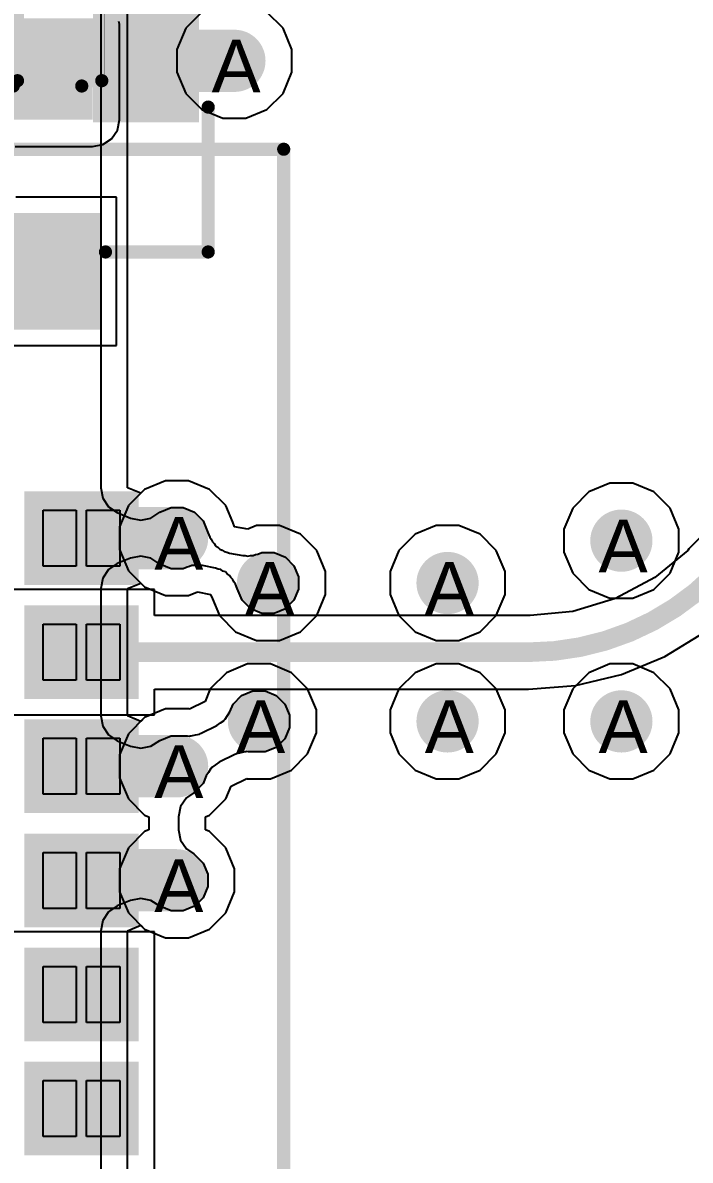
# Model space of a CAD drawing. Header units: inches. Extents: x 0 to 208, y 0 to 213.
# Drawn here: x 5.3042 to 5.5576, y 1.5548 to 1.9866 of the extents above; entities that cross this region are included whole.
import ezdxf

# ---------------------------------------------------------------- set-up
doc = ezdxf.new("R2010")
doc.units = ezdxf.units.IN
doc.header["$MEASUREMENT"] = 0
for name, color, linetype in [('Bottom Layer', 5, 'Continuous'), ('Bottom Overlay', 54, 'Continuous'), ('Bottom Paste', 16, 'Continuous'), ('Bottom Solder', 6, 'Continuous'), ('Drill Drawing', 1, 'Continuous'), ('L2_GND1', 16, 'Continuous'), ('L3_SIG1', 76, 'Continuous'), ('L4_PWR', 90, 'Continuous'), ('L5_GND2', 156, 'Continuous'), ('L6_SIG2', 130, 'Continuous'), ('L7_GND3', 216, 'Continuous'), ('Top Layer', 1, 'Continuous'), ('Top Overlay', 2, 'Continuous'), ('Top Paste', 8, 'Continuous'), ('Top Solder', 216, 'Continuous'), ('Via Holes', 16, 'Continuous')]:
    doc.layers.add(name, color=color, linetype=linetype)
doc.styles.add('Arial', font='', dxfattribs={"height": 0.2})
doc.styles.get('Arial').set_extended_font_data('Arial')

# ---------------------------------------------------------------- blocks, each defined once
blk = doc.blocks.new('A7682E_254')
at = {"layer": 'Top Layer'}
for points in [[(0.29134, 0.25197), (0.32677, 0.25197), (0.32677, 0.22441), (0.29134, 0.22441)], [(0.29134, 0.20866), (0.32677, 0.20866), (0.32677, 0.1811), (0.29134, 0.1811)], [(0.29134, 0.16535), (0.32677, 0.16535), (0.32677, 0.13779), (0.29134, 0.13779)], [(0.29134, 0.12205), (0.32677, 0.12205), (0.32677, 0.09449), (0.29134, 0.09449)], [(0.29134, 0.07874), (0.32677, 0.07874), (0.32677, 0.05118), (0.29134, 0.05118)], [(0.29134, 0.03543), (0.32677, 0.03543), (0.32677, 0.00787), (0.29134, 0.00787)]]:
    blk.add_hatch(color=1, dxfattribs=at).paths.add_polyline_path(points)
at = {"layer": 'Top Solder'}
for points in [[(0.28734, 0.25597), (0.33077, 0.25597), (0.33077, 0.22041), (0.28734, 0.22041)], [(0.28734, 0.21266), (0.33077, 0.21266), (0.33077, 0.1771), (0.28734, 0.1771)], [(0.28734, 0.16935), (0.33077, 0.16935), (0.33077, 0.13379), (0.28734, 0.13379)], [(0.28734, 0.12605), (0.33077, 0.12605), (0.33077, 0.09049), (0.28734, 0.09049)], [(0.28734, 0.08274), (0.33077, 0.08274), (0.33077, 0.04718), (0.28734, 0.04718)], [(0.28734, 0.03943), (0.33077, 0.03943), (0.33077, 0.00387), (0.28734, 0.00387)]]:
    blk.add_hatch(color=216, dxfattribs=at).paths.add_polyline_path(points)
at = {"layer": 'Top Overlay'}
for points in [[(-0.38583, 0.38582, 0.005, 0.005, 0), (0.38583, 0.38582, 0.005, 0.005, 0)], [(0.38583, -0.38583, 0.005, 0.005, 0), (0.38583, 0.38582, 0.005, 0.005, 0)]]:
    blk.add_lwpolyline(points, format="xyseb", dxfattribs=at)
blk.add_lwpolyline([(0.38458, 0.38582, 0.0025, 0.0025, 1), (0.38708, 0.38582, 0.0025, 0.0025, 1)], format="xyseb", close=True, dxfattribs=at)
blk.add_lwpolyline([(0.38458, 0.38582, 0.0025, 0.0025, 1), (0.38708, 0.38582, 0.0025, 0.0025, 1)], format="xyseb", close=True, dxfattribs=at)
at = {"layer": 'Top Paste'}
for p, q in [((0.29449, 0.22756), (0.29449, 0.24882)), ((0.29449, 0.24882), (0.30709, 0.24882)), ((0.30709, 0.24882), (0.30709, 0.22756)), ((0.31102, 0.22756), (0.31102, 0.24882)), ((0.31102, 0.24882), (0.32362, 0.24882)), ((0.32362, 0.24882), (0.32362, 0.22756)), ((0.30709, 0.22756), (0.29449, 0.22756)), ((0.32362, 0.22756), (0.31102, 0.22756)), ((0.29449, 0.18425), (0.29449, 0.20551)), ((0.29449, 0.20551), (0.30709, 0.20551)), ((0.30709, 0.20551), (0.30709, 0.18425)), ((0.31102, 0.18425), (0.31102, 0.20551)), ((0.31102, 0.20551), (0.32362, 0.20551)), ((0.32362, 0.20551), (0.32362, 0.18425)), ((0.30709, 0.18425), (0.29449, 0.18425)), ((0.32362, 0.18425), (0.31102, 0.18425)), ((0.29449, 0.14094), (0.29449, 0.1622)), ((0.29449, 0.1622), (0.30709, 0.1622)), ((0.30709, 0.1622), (0.30709, 0.14094)), ((0.31102, 0.14094), (0.31102, 0.1622)), ((0.31102, 0.1622), (0.32362, 0.1622)), ((0.32362, 0.1622), (0.32362, 0.14094)), ((0.30709, 0.14094), (0.29449, 0.14094)), ((0.32362, 0.14094), (0.31102, 0.14094)), ((0.29449, 0.09764), (0.29449, 0.1189)), ((0.29449, 0.1189), (0.30709, 0.1189)), ((0.30709, 0.1189), (0.30709, 0.09764)), ((0.31102, 0.09764), (0.31102, 0.1189)), ((0.31102, 0.1189), (0.32362, 0.1189)), ((0.32362, 0.1189), (0.32362, 0.09764)), ((0.30709, 0.09764), (0.29449, 0.09764)), ((0.32362, 0.09764), (0.31102, 0.09764)), ((0.29449, 0.05433), (0.29449, 0.07559)), ((0.29449, 0.07559), (0.30709, 0.07559)), ((0.30709, 0.07559), (0.30709, 0.05433)), ((0.31102, 0.05433), (0.31102, 0.07559)), ((0.31102, 0.07559), (0.32362, 0.07559)), ((0.32362, 0.07559), (0.32362, 0.05433)), ((0.30709, 0.05433), (0.29449, 0.05433)), ((0.32362, 0.05433), (0.31102, 0.05433)), ((0.29449, 0.01102), (0.29449, 0.03228)), ((0.29449, 0.03228), (0.30709, 0.03228)), ((0.30709, 0.03228), (0.30709, 0.01102)), ((0.31102, 0.01102), (0.31102, 0.03228)), ((0.31102, 0.03228), (0.32362, 0.03228)), ((0.32362, 0.03228), (0.32362, 0.01102)), ((0.30709, 0.01102), (0.29449, 0.01102)), ((0.32362, 0.01102), (0.31102, 0.01102))]:
    blk.add_line(p, q, dxfattribs=at)
blk = doc.blocks.new('RES_0402_475')
at = {"layer": 'Top Layer'}
for points in [[(-0.0275, -0.0125), (-0.0275, 0.0125), (-0.0095, 0.0125), (-0.0095, -0.0125)], [(0.0095, -0.0125), (0.0095, 0.0125), (0.0275, 0.0125), (0.0275, -0.0125)]]:
    blk.add_hatch(color=1, dxfattribs=at).paths.add_polyline_path(points)
at = {"layer": 'Top Paste'}
for points in [[(-0.0275, -0.0125), (-0.0275, 0.0125), (-0.0095, 0.0125), (-0.0095, -0.0125)], [(0.0095, -0.0125), (0.0095, 0.0125), (0.0275, 0.0125), (0.0275, -0.0125)]]:
    blk.add_hatch(color=8, dxfattribs=at).paths.add_polyline_path(points)
at = {"layer": 'Top Solder'}
for points in [[(-0.02967, -0.01466), (-0.02967, 0.01467), (-0.00734, 0.01467), (-0.00734, -0.01466)], [(0.00733, -0.01466), (0.00733, 0.01467), (0.02966, 0.01467), (0.02966, -0.01466)]]:
    blk.add_hatch(color=216, dxfattribs=at).paths.add_polyline_path(points)
at = {"layer": 'Top Overlay'}
for points in [[(-0.031, 0.016, 0.005, 0.005, 0), (0.031, 0.016, 0.005, 0.005, 0)], [(-0.031, 0.016, 0.005, 0.005, 0), (-0.031, -0.016, 0.005, 0.005, 0)], [(0.031, 0.016, 0.005, 0.005, 0), (0.031, -0.016, 0.005, 0.005, 0)], [(-0.031, -0.016, 0.005, 0.005, 0), (0.031, -0.016, 0.005, 0.005, 0)], [(-0.032, -0.017, 0.000127, 0.000127, 0), (0.032, -0.017, 0.000127, 0.000127, 0)]]:
    blk.add_lwpolyline(points, format="xyseb", dxfattribs=at)
for points in [[(-0.03225, 0.016, 0.0025, 0.0025, 1), (-0.02975, 0.016, 0.0025, 0.0025, 1)], [(-0.03225, 0.016, 0.0025, 0.0025, 1), (-0.02975, 0.016, 0.0025, 0.0025, 1)], [(0.02975, 0.016, 0.0025, 0.0025, 1), (0.03225, 0.016, 0.0025, 0.0025, 1)], [(0.02975, 0.016, 0.0025, 0.0025, 1), (0.03225, 0.016, 0.0025, 0.0025, 1)], [(-0.03225, -0.016, 0.0025, 0.0025, 1), (-0.02975, -0.016, 0.0025, 0.0025, 1)], [(-0.03225, -0.016, 0.0025, 0.0025, 1), (-0.02975, -0.016, 0.0025, 0.0025, 1)], [(-0.03203, -0.017, 0.0000635, 0.0000635, 1), (-0.03197, -0.017, 0.0000635, 0.0000635, 1)], [(0.02975, -0.016, 0.0025, 0.0025, 1), (0.03225, -0.016, 0.0025, 0.0025, 1)], [(0.02975, -0.016, 0.0025, 0.0025, 1), (0.03225, -0.016, 0.0025, 0.0025, 1)], [(0.03197, -0.017, 0.0000635, 0.0000635, 1), (0.03203, -0.017, 0.0000635, 0.0000635, 1)]]:
    blk.add_lwpolyline(points, format="xyseb", close=True, dxfattribs=at)
blk = doc.blocks.new('SOT_23_B_504')
at = {"layer": 'Bottom Layer'}
for points in [[(-0.05354, 0.05748), (-0.02126, 0.05748), (-0.02126, 0.02126), (-0.05354, 0.02126)], [(0.02126, 0.05748), (0.05354, 0.05748), (0.05354, 0.02126), (0.02126, 0.02126)], [(-0.01614, -0.02126), (0.01614, -0.02126), (0.01614, -0.05748), (-0.01614, -0.05748)]]:
    blk.add_hatch(color=5, dxfattribs=at).paths.add_polyline_path(points)
at = {"layer": 'Bottom Paste'}
for points in [[(-0.05354, 0.05748), (-0.02126, 0.05748), (-0.02126, 0.02126), (-0.05354, 0.02126)], [(0.02126, 0.05748), (0.05354, 0.05748), (0.05354, 0.02126), (0.02126, 0.02126)], [(-0.01614, -0.02126), (0.01614, -0.02126), (0.01614, -0.05748), (-0.01614, -0.05748)]]:
    blk.add_hatch(color=16, dxfattribs=at).paths.add_polyline_path(points)
at = {"layer": 'Bottom Solder'}
for points in [[(-0.05754, 0.06148), (-0.01726, 0.06148), (-0.01726, 0.01726), (-0.05754, 0.01726)], [(0.01726, 0.06148), (0.05754, 0.06148), (0.05754, 0.01726), (0.01726, 0.01726)], [(-0.02014, -0.01726), (0.02014, -0.01726), (0.02014, -0.06148), (-0.02014, -0.06148)]]:
    blk.add_hatch(color=6, dxfattribs=at).paths.add_polyline_path(points)
at = {"layer": 'Bottom Overlay'}
for points in [[(-0.066, 0.051, 0.005, 0.005, 0), (-0.061, 0.046, 0.005, 0.005, 0)], [(-0.066, 0.041, 0.005, 0.005, 0), (-0.066, 0.051, 0.005, 0.005, 0)], [(-0.066, 0.041, 0.005, 0.005, 0), (-0.061, 0.046, 0.005, 0.005, 0)], [(-0.013, 0.031, 0.005, 0.005, 0), (0.013, 0.031, 0.005, 0.005, 0)], [(-0.061, -0.032, 0.005, 0.005, 0), (-0.061, 0.023, 0.005, 0.005, 0)], [(0.061, -0.032, 0.005, 0.005, 0), (0.061, 0.023, 0.005, 0.005, 0)], [(-0.061, -0.032, 0.005, 0.005, 0), (-0.022, -0.032, 0.005, 0.005, 0)], [(0.022, -0.032, 0.005, 0.005, 0), (0.061, -0.032, 0.005, 0.005, 0)]]:
    blk.add_lwpolyline(points, format="xyseb", dxfattribs=at)
for points in [[(-0.06725, 0.051, 0.0025, 0.0025, 1), (-0.06475, 0.051, 0.0025, 0.0025, 1)], [(-0.06725, 0.051, 0.0025, 0.0025, 1), (-0.06475, 0.051, 0.0025, 0.0025, 1)], [(-0.06225, 0.046, 0.0025, 0.0025, 1), (-0.05975, 0.046, 0.0025, 0.0025, 1)], [(-0.06225, 0.046, 0.0025, 0.0025, 1), (-0.05975, 0.046, 0.0025, 0.0025, 1)], [(-0.06725, 0.041, 0.0025, 0.0025, 1), (-0.06475, 0.041, 0.0025, 0.0025, 1)], [(-0.06725, 0.041, 0.0025, 0.0025, 1), (-0.06475, 0.041, 0.0025, 0.0025, 1)], [(-0.01425, 0.031, 0.0025, 0.0025, 1), (-0.01175, 0.031, 0.0025, 0.0025, 1)], [(0.01175, 0.031, 0.0025, 0.0025, 1), (0.01425, 0.031, 0.0025, 0.0025, 1)], [(-0.06225, 0.023, 0.0025, 0.0025, 1), (-0.05975, 0.023, 0.0025, 0.0025, 1)], [(0.05975, 0.023, 0.0025, 0.0025, 1), (0.06225, 0.023, 0.0025, 0.0025, 1)], [(-0.06225, -0.032, 0.0025, 0.0025, 1), (-0.05975, -0.032, 0.0025, 0.0025, 1)], [(-0.06225, -0.032, 0.0025, 0.0025, 1), (-0.05975, -0.032, 0.0025, 0.0025, 1)], [(-0.02325, -0.032, 0.0025, 0.0025, 1), (-0.02075, -0.032, 0.0025, 0.0025, 1)], [(0.02075, -0.032, 0.0025, 0.0025, 1), (0.02325, -0.032, 0.0025, 0.0025, 1)], [(0.05975, -0.032, 0.0025, 0.0025, 1), (0.06225, -0.032, 0.0025, 0.0025, 1)], [(0.05975, -0.032, 0.0025, 0.0025, 1), (0.06225, -0.032, 0.0025, 0.0025, 1)]]:
    blk.add_lwpolyline(points, format="xyseb", close=True, dxfattribs=at)

msp = doc.modelspace()

# ---------------------------------------------------------------- hatches: boundary and pattern name
at = {"layer": 'Bottom Layer'}
msp.add_hatch(color=5, dxfattribs=at).paths.add_polyline_path([(5.38457, 1.96035), (5.38457, 1.98401), (5.34422, 1.98401), (5.34422, 1.96035)])
h = msp.add_hatch(color=5, dxfattribs=at)
edge = h.paths.add_edge_path()
edge.add_arc((5.38457, 1.97216), 0.01181, 0, 360)
h = msp.add_hatch(color=5, dxfattribs=at)
edge = h.paths.add_edge_path()
edge.add_arc((5.36281, 1.79096), 0.01181, 0, 360)
h = msp.add_hatch(color=5, dxfattribs=at)
edge = h.paths.add_edge_path()
edge.add_arc((5.53148, 1.79), 0.01181, 0, 360)
h = msp.add_hatch(color=5, dxfattribs=at)
edge = h.paths.add_edge_path()
edge.add_arc((5.39734, 1.77392), 0.01181, 0, 360)
h = msp.add_hatch(color=5, dxfattribs=at)
edge = h.paths.add_edge_path()
edge.add_arc((5.46548, 1.77392), 0.01181, 0, 360)
h = msp.add_hatch(color=5, dxfattribs=at)
edge = h.paths.add_edge_path()
edge.add_arc((5.39389, 1.72138), 0.01181, 0, 360)
h = msp.add_hatch(color=5, dxfattribs=at)
edge = h.paths.add_edge_path()
edge.add_arc((5.46548, 1.72138), 0.01181, 0, 360)
h = msp.add_hatch(color=5, dxfattribs=at)
edge = h.paths.add_edge_path()
edge.add_arc((5.53148, 1.72138), 0.01181, 0, 360)
h = msp.add_hatch(color=5, dxfattribs=at)
edge = h.paths.add_edge_path()
edge.add_arc((5.36281, 1.70434), 0.01181, 0, 360)
h = msp.add_hatch(color=5, dxfattribs=at)
edge = h.paths.add_edge_path()
edge.add_arc((5.36281, 1.66104), 0.01181, 0, 360)
at = {"layer": 'L2_GND1'}
h = msp.add_hatch(color=16, dxfattribs=at)
edge = h.paths.add_edge_path()
edge.add_arc((5.38457, 1.97216), 0.01181, 0, 360)
h = msp.add_hatch(color=16, dxfattribs=at)
edge = h.paths.add_edge_path()
edge.add_arc((5.36281, 1.79096), 0.01181, 0, 360)
h = msp.add_hatch(color=16, dxfattribs=at)
edge = h.paths.add_edge_path()
edge.add_arc((5.53148, 1.79), 0.01181, 0, 360)
h = msp.add_hatch(color=16, dxfattribs=at)
edge = h.paths.add_edge_path()
edge.add_arc((5.39734, 1.77392), 0.01181, 0, 360)
h = msp.add_hatch(color=16, dxfattribs=at)
edge = h.paths.add_edge_path()
edge.add_arc((5.46548, 1.77392), 0.01181, 0, 360)
h = msp.add_hatch(color=16, dxfattribs=at)
edge = h.paths.add_edge_path()
edge.add_arc((5.39389, 1.72138), 0.01181, 0, 360)
h = msp.add_hatch(color=16, dxfattribs=at)
edge = h.paths.add_edge_path()
edge.add_arc((5.46548, 1.72138), 0.01181, 0, 360)
h = msp.add_hatch(color=16, dxfattribs=at)
edge = h.paths.add_edge_path()
edge.add_arc((5.53148, 1.72138), 0.01181, 0, 360)
h = msp.add_hatch(color=16, dxfattribs=at)
edge = h.paths.add_edge_path()
edge.add_arc((5.36281, 1.70434), 0.01181, 0, 360)
h = msp.add_hatch(color=16, dxfattribs=at)
edge = h.paths.add_edge_path()
edge.add_arc((5.36281, 1.66104), 0.01181, 0, 360)
at = {"layer": 'L3_SIG1'}
h = msp.add_hatch(color=76, dxfattribs=at)
edge = h.paths.add_edge_path()
edge.add_arc((5.38457, 1.97216), 0.01181, 0, 360)
h = msp.add_hatch(color=76, dxfattribs=at)
edge = h.paths.add_edge_path()
edge.add_arc((5.36281, 1.79096), 0.01181, 0, 360)
h = msp.add_hatch(color=76, dxfattribs=at)
edge = h.paths.add_edge_path()
edge.add_arc((5.53148, 1.79), 0.01181, 0, 360)
h = msp.add_hatch(color=76, dxfattribs=at)
edge = h.paths.add_edge_path()
edge.add_arc((5.39734, 1.77392), 0.01181, 0, 360)
h = msp.add_hatch(color=76, dxfattribs=at)
edge = h.paths.add_edge_path()
edge.add_arc((5.46548, 1.77392), 0.01181, 0, 360)
h = msp.add_hatch(color=76, dxfattribs=at)
edge = h.paths.add_edge_path()
edge.add_arc((5.39389, 1.72138), 0.01181, 0, 360)
h = msp.add_hatch(color=76, dxfattribs=at)
edge = h.paths.add_edge_path()
edge.add_arc((5.46548, 1.72138), 0.01181, 0, 360)
h = msp.add_hatch(color=76, dxfattribs=at)
edge = h.paths.add_edge_path()
edge.add_arc((5.53148, 1.72138), 0.01181, 0, 360)
h = msp.add_hatch(color=76, dxfattribs=at)
edge = h.paths.add_edge_path()
edge.add_arc((5.36281, 1.70434), 0.01181, 0, 360)
h = msp.add_hatch(color=76, dxfattribs=at)
edge = h.paths.add_edge_path()
edge.add_arc((5.36281, 1.66104), 0.01181, 0, 360)
at = {"layer": 'L4_PWR'}
h = msp.add_hatch(color=90, dxfattribs=at)
edge = h.paths.add_edge_path()
edge.add_arc((5.38457, 1.97216), 0.01181, 0, 360)
h = msp.add_hatch(color=90, dxfattribs=at)
edge = h.paths.add_edge_path()
edge.add_arc((5.36281, 1.79096), 0.01181, 0, 360)
h = msp.add_hatch(color=90, dxfattribs=at)
edge = h.paths.add_edge_path()
edge.add_arc((5.53148, 1.79), 0.01181, 0, 360)
h = msp.add_hatch(color=90, dxfattribs=at)
edge = h.paths.add_edge_path()
edge.add_arc((5.39734, 1.77392), 0.01181, 0, 360)
h = msp.add_hatch(color=90, dxfattribs=at)
edge = h.paths.add_edge_path()
edge.add_arc((5.46548, 1.77392), 0.01181, 0, 360)
h = msp.add_hatch(color=90, dxfattribs=at)
edge = h.paths.add_edge_path()
edge.add_arc((5.39389, 1.72138), 0.01181, 0, 360)
h = msp.add_hatch(color=90, dxfattribs=at)
edge = h.paths.add_edge_path()
edge.add_arc((5.46548, 1.72138), 0.01181, 0, 360)
h = msp.add_hatch(color=90, dxfattribs=at)
edge = h.paths.add_edge_path()
edge.add_arc((5.53148, 1.72138), 0.01181, 0, 360)
h = msp.add_hatch(color=90, dxfattribs=at)
edge = h.paths.add_edge_path()
edge.add_arc((5.36281, 1.70434), 0.01181, 0, 360)
h = msp.add_hatch(color=90, dxfattribs=at)
edge = h.paths.add_edge_path()
edge.add_arc((5.36281, 1.66104), 0.01181, 0, 360)
at = {"layer": 'L5_GND2'}
h = msp.add_hatch(color=156, dxfattribs=at)
edge = h.paths.add_edge_path()
edge.add_arc((5.38457, 1.97216), 0.01181, 0, 360)
h = msp.add_hatch(color=156, dxfattribs=at)
edge = h.paths.add_edge_path()
edge.add_arc((5.36281, 1.79096), 0.01181, 0, 360)
h = msp.add_hatch(color=156, dxfattribs=at)
edge = h.paths.add_edge_path()
edge.add_arc((5.53148, 1.79), 0.01181, 0, 360)
h = msp.add_hatch(color=156, dxfattribs=at)
edge = h.paths.add_edge_path()
edge.add_arc((5.39734, 1.77392), 0.01181, 0, 360)
h = msp.add_hatch(color=156, dxfattribs=at)
edge = h.paths.add_edge_path()
edge.add_arc((5.46548, 1.77392), 0.01181, 0, 360)
h = msp.add_hatch(color=156, dxfattribs=at)
edge = h.paths.add_edge_path()
edge.add_arc((5.39389, 1.72138), 0.01181, 0, 360)
h = msp.add_hatch(color=156, dxfattribs=at)
edge = h.paths.add_edge_path()
edge.add_arc((5.46548, 1.72138), 0.01181, 0, 360)
h = msp.add_hatch(color=156, dxfattribs=at)
edge = h.paths.add_edge_path()
edge.add_arc((5.53148, 1.72138), 0.01181, 0, 360)
h = msp.add_hatch(color=156, dxfattribs=at)
edge = h.paths.add_edge_path()
edge.add_arc((5.36281, 1.70434), 0.01181, 0, 360)
h = msp.add_hatch(color=156, dxfattribs=at)
edge = h.paths.add_edge_path()
edge.add_arc((5.36281, 1.66104), 0.01181, 0, 360)
at = {"layer": 'L6_SIG2'}
h = msp.add_hatch(color=130, dxfattribs=at)
edge = h.paths.add_edge_path()
edge.add_arc((5.38457, 1.97216), 0.01181, 0, 360)
h = msp.add_hatch(color=130, dxfattribs=at)
edge = h.paths.add_edge_path()
edge.add_arc((5.36281, 1.79096), 0.01181, 0, 360)
h = msp.add_hatch(color=130, dxfattribs=at)
edge = h.paths.add_edge_path()
edge.add_arc((5.53148, 1.79), 0.01181, 0, 360)
h = msp.add_hatch(color=130, dxfattribs=at)
edge = h.paths.add_edge_path()
edge.add_arc((5.39734, 1.77392), 0.01181, 0, 360)
h = msp.add_hatch(color=130, dxfattribs=at)
edge = h.paths.add_edge_path()
edge.add_arc((5.46548, 1.77392), 0.01181, 0, 360)
h = msp.add_hatch(color=130, dxfattribs=at)
edge = h.paths.add_edge_path()
edge.add_arc((5.39389, 1.72138), 0.01181, 0, 360)
h = msp.add_hatch(color=130, dxfattribs=at)
edge = h.paths.add_edge_path()
edge.add_arc((5.46548, 1.72138), 0.01181, 0, 360)
h = msp.add_hatch(color=130, dxfattribs=at)
edge = h.paths.add_edge_path()
edge.add_arc((5.53148, 1.72138), 0.01181, 0, 360)
h = msp.add_hatch(color=130, dxfattribs=at)
edge = h.paths.add_edge_path()
edge.add_arc((5.36281, 1.70434), 0.01181, 0, 360)
h = msp.add_hatch(color=130, dxfattribs=at)
edge = h.paths.add_edge_path()
edge.add_arc((5.36281, 1.66104), 0.01181, 0, 360)
at = {"layer": 'L7_GND3'}
h = msp.add_hatch(color=216, dxfattribs=at)
edge = h.paths.add_edge_path()
edge.add_arc((5.38457, 1.97216), 0.01181, 0, 360)
h = msp.add_hatch(color=216, dxfattribs=at)
edge = h.paths.add_edge_path()
edge.add_arc((5.36281, 1.79096), 0.01181, 0, 360)
h = msp.add_hatch(color=216, dxfattribs=at)
edge = h.paths.add_edge_path()
edge.add_arc((5.53148, 1.79), 0.01181, 0, 360)
h = msp.add_hatch(color=216, dxfattribs=at)
edge = h.paths.add_edge_path()
edge.add_arc((5.39734, 1.77392), 0.01181, 0, 360)
h = msp.add_hatch(color=216, dxfattribs=at)
edge = h.paths.add_edge_path()
edge.add_arc((5.46548, 1.77392), 0.01181, 0, 360)
h = msp.add_hatch(color=216, dxfattribs=at)
edge = h.paths.add_edge_path()
edge.add_arc((5.39389, 1.72138), 0.01181, 0, 360)
h = msp.add_hatch(color=216, dxfattribs=at)
edge = h.paths.add_edge_path()
edge.add_arc((5.46548, 1.72138), 0.01181, 0, 360)
h = msp.add_hatch(color=216, dxfattribs=at)
edge = h.paths.add_edge_path()
edge.add_arc((5.53148, 1.72138), 0.01181, 0, 360)
h = msp.add_hatch(color=216, dxfattribs=at)
edge = h.paths.add_edge_path()
edge.add_arc((5.36281, 1.70434), 0.01181, 0, 360)
h = msp.add_hatch(color=216, dxfattribs=at)
edge = h.paths.add_edge_path()
edge.add_arc((5.36281, 1.66104), 0.01181, 0, 360)
at = {"layer": 'Top Layer'}
for points in [[(5.22099, 1.94978), (5.33073, 1.94978), (5.33073, 1.98612), (5.22099, 1.98612)], [(5.36281, 1.77915), (5.36281, 1.80281), (5.32644, 1.80281), (5.32644, 1.77915)], [(5.36281, 1.69253), (5.36281, 1.7162), (5.32644, 1.7162), (5.32644, 1.69253)], [(5.36281, 1.64923), (5.36281, 1.67289), (5.32644, 1.67289), (5.32644, 1.64923)]]:
    msp.add_hatch(color=1, dxfattribs=at).paths.add_polyline_path(points)
h = msp.add_hatch(color=1, dxfattribs=at)
edge = h.paths.add_edge_path()
edge.add_arc((5.38457, 1.97216), 0.01181, 0, 360)
h = msp.add_hatch(color=1, dxfattribs=at)
edge = h.paths.add_edge_path()
edge.add_arc((5.36281, 1.79096), 0.01181, 0, 360)
h = msp.add_hatch(color=1, dxfattribs=at)
edge = h.paths.add_edge_path()
edge.add_arc((5.53148, 1.79), 0.01181, 0, 360)
h = msp.add_hatch(color=1, dxfattribs=at)
edge = h.paths.add_edge_path()
edge.add_arc((5.39734, 1.77392), 0.01181, 0, 360)
h = msp.add_hatch(color=1, dxfattribs=at)
edge = h.paths.add_edge_path()
edge.add_arc((5.46548, 1.77392), 0.01181, 0, 360)
h = msp.add_hatch(color=1, dxfattribs=at)
edge = h.paths.add_edge_path()
edge.add_arc((5.39389, 1.72138), 0.01181, 0, 360)
h = msp.add_hatch(color=1, dxfattribs=at)
edge = h.paths.add_edge_path()
edge.add_arc((5.46548, 1.72138), 0.01181, 0, 360)
h = msp.add_hatch(color=1, dxfattribs=at)
edge = h.paths.add_edge_path()
edge.add_arc((5.53148, 1.72138), 0.01181, 0, 360)
h = msp.add_hatch(color=1, dxfattribs=at)
edge = h.paths.add_edge_path()
edge.add_arc((5.36281, 1.70434), 0.01181, 0, 360)
h = msp.add_hatch(color=1, dxfattribs=at)
edge = h.paths.add_edge_path()
edge.add_arc((5.36281, 1.66104), 0.01181, 0, 360)
at = {"layer": 'Via Holes'}
h = msp.add_hatch(color=7, dxfattribs=at)
edge = h.paths.add_edge_path()
edge.add_arc((5.38457, 1.97216), 0.00591, 0, 360)
h = msp.add_hatch(color=7, dxfattribs=at)
edge = h.paths.add_edge_path()
edge.add_arc((5.36281, 1.79096), 0.00591, 0, 360)
h = msp.add_hatch(color=7, dxfattribs=at)
edge = h.paths.add_edge_path()
edge.add_arc((5.53148, 1.79), 0.00591, 0, 360)
h = msp.add_hatch(color=7, dxfattribs=at)
edge = h.paths.add_edge_path()
edge.add_arc((5.39734, 1.77392), 0.00591, 0, 360)
h = msp.add_hatch(color=7, dxfattribs=at)
edge = h.paths.add_edge_path()
edge.add_arc((5.46548, 1.77392), 0.00591, 0, 360)
h = msp.add_hatch(color=7, dxfattribs=at)
edge = h.paths.add_edge_path()
edge.add_arc((5.39389, 1.72138), 0.00591, 0, 360)
h = msp.add_hatch(color=7, dxfattribs=at)
edge = h.paths.add_edge_path()
edge.add_arc((5.46548, 1.72138), 0.00591, 0, 360)
h = msp.add_hatch(color=7, dxfattribs=at)
edge = h.paths.add_edge_path()
edge.add_arc((5.53148, 1.72138), 0.00591, 0, 360)
h = msp.add_hatch(color=7, dxfattribs=at)
edge = h.paths.add_edge_path()
edge.add_arc((5.36281, 1.70434), 0.00591, 0, 360)
h = msp.add_hatch(color=7, dxfattribs=at)
edge = h.paths.add_edge_path()
edge.add_arc((5.36281, 1.66104), 0.00591, 0, 360)

# ---------------------------------------------------------------- linework, layer by layer
at = {"layer": 'Bottom Layer'}
for p, q in [((5.33977, 1.92034), (5.30153, 1.92034)), ((5.33977, 1.86412), (5.33977, 1.92034)), ((5.28748, 1.86412), (5.33977, 1.86412))]:
    msp.add_line(p, q, dxfattribs=at)
for points in [[(5.24666, 1.89223, 0.015, 0.015, 0), (5.31362, 1.89223, 0.015, 0.015, 0)], [(5.31362, 1.89223, 0.015, 0.015, 0), (5.31362, 1.89223, 0.015, 0.015, 0)]]:
    msp.add_lwpolyline(points, format="xyseb", dxfattribs=at)
msp.add_lwpolyline([(5.30987, 1.89223, 0.0075, 0.0075, 1), (5.31737, 1.89223, 0.0075, 0.0075, 1)], format="xyseb", close=True, dxfattribs=at)
msp.add_lwpolyline([(5.30987, 1.89223, 0.0075, 0.0075, 1), (5.31737, 1.89223, 0.0075, 0.0075, 1)], format="xyseb", close=True, dxfattribs=at)
msp.add_lwpolyline([(5.30987, 1.89223, 0.0075, 0.0075, 1), (5.31737, 1.89223, 0.0075, 0.0075, 1)], format="xyseb", close=True, dxfattribs=at)
at = {"layer": 'L2_GND1'}
for p, q in [((5.3338, 1.99248), (5.3338, 1.81006)), ((5.344, 1.81006), (5.344, 1.99248)), ((5.37221, 1.99065), (5.36608, 1.98452)), ((5.40306, 1.98452), (5.39692, 1.99065)), ((5.36608, 1.98452), (5.36276, 1.9765)), ((5.40638, 1.9765), (5.40306, 1.98452)), ((5.36276, 1.9765), (5.36276, 1.96782)), ((5.40638, 1.96782), (5.40638, 1.9765)), ((5.36276, 1.96782), (5.36608, 1.95981)), ((5.40306, 1.95981), (5.40638, 1.96782)), ((5.36608, 1.95981), (5.37221, 1.95367)), ((5.39692, 1.95367), (5.40306, 1.95981)), ((5.37221, 1.95367), (5.38023, 1.95035)), ((5.38891, 1.95035), (5.39692, 1.95367)), ((5.38023, 1.95035), (5.38891, 1.95035)), ((5.3338, 1.81006), (5.33458, 1.80616)), ((5.349, 1.80799), (5.344, 1.81006)), ((5.35046, 1.80945), (5.349, 1.80799)), ((5.35847, 1.81277), (5.35046, 1.80945)), ((5.36715, 1.81277), (5.35847, 1.81277)), ((5.37517, 1.80945), (5.36715, 1.81277)), ((5.3813, 1.80331), (5.37517, 1.80945)), ((5.52715, 1.81181), (5.51913, 1.80849)), ((5.53582, 1.81181), (5.52715, 1.81181)), ((5.54384, 1.80849), (5.53582, 1.81181)), ((5.33458, 1.80616), (5.33679, 1.80285)), ((5.51913, 1.80849), (5.51299, 1.80235)), ((5.54998, 1.80235), (5.54384, 1.80849)), ((5.33679, 1.80285), (5.3401, 1.80064)), ((5.3529, 1.79857), (5.35621, 1.80078)), ((5.35621, 1.80078), (5.35623, 1.8008)), ((5.35623, 1.8008), (5.3605, 1.80257)), ((5.3605, 1.80257), (5.36512, 1.80257)), ((5.36512, 1.80257), (5.36939, 1.8008)), ((5.36939, 1.8008), (5.37266, 1.79754)), ((5.38393, 1.79698), (5.3813, 1.80331)), ((5.51299, 1.80235), (5.50967, 1.79434)), ((5.5533, 1.79434), (5.54998, 1.80235)), ((5.3401, 1.80064), (5.3451, 1.79857)), ((5.3451, 1.79857), (5.349, 1.79779)), ((5.349, 1.79779), (5.3529, 1.79857)), ((5.37266, 1.79754), (5.37451, 1.79308)), ((5.38462, 1.79529), (5.38393, 1.79698)), ((5.37451, 1.79308), (5.37451, 1.79308)), ((5.37451, 1.79308), (5.3752, 1.79139)), ((5.38962, 1.79434), (5.38462, 1.79529)), ((5.393, 1.79574), (5.38962, 1.79434)), ((5.40167, 1.79574), (5.393, 1.79574)), ((5.40969, 1.79242), (5.40167, 1.79574)), ((5.41583, 1.78628), (5.40969, 1.79242)), ((5.45313, 1.79242), (5.44699, 1.78628)), ((5.46115, 1.79574), (5.45313, 1.79242)), ((5.46982, 1.79574), (5.46115, 1.79574)), ((5.47784, 1.79242), (5.46982, 1.79574)), ((5.48397, 1.78628), (5.47784, 1.79242)), ((5.50967, 1.79434), (5.50967, 1.78566)), ((5.5533, 1.78566), (5.5533, 1.79434)), ((5.3752, 1.79139), (5.37578, 1.79053)), ((5.37578, 1.79053), (5.37619, 1.78957)), ((5.37619, 1.78957), (5.37688, 1.78889)), ((5.37688, 1.78889), (5.37741, 1.78808)), ((5.37741, 1.78808), (5.37828, 1.78751)), ((5.349, 1.78412), (5.3451, 1.78334)), ((5.3529, 1.78334), (5.349, 1.78412)), ((5.37828, 1.78751), (5.37902, 1.78678)), ((5.37902, 1.78678), (5.37992, 1.78641)), ((5.37992, 1.78641), (5.38072, 1.78587)), ((5.38072, 1.78587), (5.38174, 1.78567)), ((5.38174, 1.78567), (5.38271, 1.78528)), ((5.38271, 1.78528), (5.38771, 1.78432)), ((5.38771, 1.78432), (5.38867, 1.78433)), ((5.38867, 1.78433), (5.38962, 1.78414)), ((5.38962, 1.78414), (5.39064, 1.78435)), ((5.39064, 1.78435), (5.39169, 1.78435)), ((5.39169, 1.78435), (5.39258, 1.78473)), ((5.39258, 1.78473), (5.39352, 1.78492)), ((5.39352, 1.78492), (5.39503, 1.78554)), ((5.39503, 1.78554), (5.39965, 1.78554)), ((5.39965, 1.78554), (5.40392, 1.78377)), ((5.40392, 1.78377), (5.40718, 1.7805)), ((5.41915, 1.77826), (5.41583, 1.78628)), ((5.44699, 1.78628), (5.44367, 1.77826)), ((5.4873, 1.77826), (5.48397, 1.78628)), ((5.50967, 1.78566), (5.51299, 1.77765)), ((5.54998, 1.77765), (5.5533, 1.78566)), ((5.3401, 1.78127), (5.33679, 1.77906)), ((5.3451, 1.78334), (5.3401, 1.78127)), ((5.35621, 1.78113), (5.3529, 1.78334)), ((5.35623, 1.78111), (5.35621, 1.78113)), ((5.3605, 1.77934), (5.35623, 1.78111)), ((5.36512, 1.77934), (5.3605, 1.77934)), ((5.36662, 1.77996), (5.36512, 1.77934)), ((5.36757, 1.78015), (5.36662, 1.77996)), ((5.36846, 1.78053), (5.36757, 1.78015)), ((5.3695, 1.78054), (5.36846, 1.78053)), ((5.37053, 1.78074), (5.3695, 1.78054)), ((5.37147, 1.78055), (5.37053, 1.78074)), ((5.37244, 1.78056), (5.37147, 1.78055)), ((5.37744, 1.7796), (5.37244, 1.78056)), ((5.37841, 1.77921), (5.37744, 1.7796)), ((5.37943, 1.77901), (5.37841, 1.77921)), ((5.40718, 1.7805), (5.40895, 1.77624)), ((5.33458, 1.77575), (5.3338, 1.77185)), ((5.33679, 1.77906), (5.33458, 1.77575)), ((5.38023, 1.77847), (5.37943, 1.77901)), ((5.38113, 1.77811), (5.38023, 1.77847)), ((5.38187, 1.77737), (5.38113, 1.77811)), ((5.38273, 1.7768), (5.38187, 1.77737)), ((5.38327, 1.77599), (5.38273, 1.7768)), ((5.38396, 1.77531), (5.38327, 1.77599)), ((5.38437, 1.77435), (5.38396, 1.77531)), ((5.40895, 1.77624), (5.40895, 1.77161)), ((5.41915, 1.76959), (5.41915, 1.77826)), ((5.44367, 1.77826), (5.44367, 1.76959)), ((5.4873, 1.76959), (5.4873, 1.77826)), ((5.51299, 1.77765), (5.51913, 1.77151)), ((5.54384, 1.77151), (5.54998, 1.77765)), ((5.3338, 1.77185), (5.3338, 1.72345)), ((5.344, 1.77185), (5.349, 1.77392)), ((5.344, 1.72345), (5.344, 1.77185)), ((5.349, 1.77392), (5.35046, 1.77247)), ((5.35046, 1.77247), (5.35847, 1.76915)), ((5.36715, 1.76915), (5.37052, 1.77054)), ((5.37052, 1.77054), (5.37552, 1.76959)), ((5.38494, 1.77349), (5.38437, 1.77435)), ((5.38564, 1.77181), (5.38494, 1.77349)), ((5.38564, 1.7718), (5.38564, 1.77181)), ((5.38749, 1.76735), (5.38564, 1.7718)), ((5.40895, 1.77161), (5.40718, 1.76735)), ((5.51913, 1.77151), (5.52715, 1.76819)), ((5.53582, 1.76819), (5.54384, 1.77151)), ((5.35847, 1.76915), (5.36715, 1.76915)), ((5.37552, 1.76959), (5.37622, 1.7679)), ((5.37622, 1.7679), (5.37885, 1.76157)), ((5.39076, 1.76408), (5.38749, 1.76735)), ((5.40718, 1.76735), (5.40392, 1.76408)), ((5.41583, 1.76157), (5.41915, 1.76959)), ((5.44367, 1.76959), (5.44699, 1.76157)), ((5.48397, 1.76157), (5.4873, 1.76959)), ((5.52715, 1.76819), (5.53582, 1.76819)), ((5.39503, 1.76231), (5.39076, 1.76408)), ((5.39965, 1.76231), (5.39503, 1.76231)), ((5.40392, 1.76408), (5.39965, 1.76231)), ((5.37885, 1.76157), (5.38498, 1.75543)), ((5.40969, 1.75543), (5.41583, 1.76157)), ((5.44699, 1.76157), (5.45313, 1.75543)), ((5.47784, 1.75543), (5.48397, 1.76157)), ((5.38498, 1.75543), (5.393, 1.75211)), ((5.40167, 1.75211), (5.40969, 1.75543)), ((5.45313, 1.75543), (5.46115, 1.75211)), ((5.46982, 1.75211), (5.47784, 1.75543)), ((5.393, 1.75211), (5.40167, 1.75211)), ((5.46115, 1.75211), (5.46982, 1.75211)), ((5.38955, 1.74319), (5.38154, 1.73987)), ((5.39823, 1.74319), (5.38955, 1.74319)), ((5.40625, 1.73987), (5.39823, 1.74319)), ((5.46115, 1.74319), (5.45313, 1.73987)), ((5.46982, 1.74319), (5.46115, 1.74319)), ((5.47784, 1.73987), (5.46982, 1.74319)), ((5.52715, 1.74319), (5.51913, 1.73987)), ((5.53582, 1.74319), (5.52715, 1.74319)), ((5.54384, 1.73987), (5.53582, 1.74319)), ((5.38154, 1.73987), (5.3754, 1.73374)), ((5.41238, 1.73374), (5.40625, 1.73987)), ((5.45313, 1.73987), (5.44699, 1.73374)), ((5.48397, 1.73374), (5.47784, 1.73987)), ((5.51913, 1.73987), (5.51299, 1.73374)), ((5.54998, 1.73374), (5.54384, 1.73987)), ((5.3754, 1.73374), (5.37343, 1.72897)), ((5.38731, 1.73123), (5.39158, 1.733)), ((5.39158, 1.733), (5.3962, 1.733)), ((5.3962, 1.733), (5.40047, 1.73123)), ((5.4157, 1.72572), (5.41238, 1.73374)), ((5.44699, 1.73374), (5.44367, 1.72572)), ((5.4873, 1.72572), (5.48397, 1.73374)), ((5.51299, 1.73374), (5.50967, 1.72572)), ((5.5533, 1.72572), (5.54998, 1.73374)), ((5.37343, 1.72897), (5.36746, 1.72602)), ((5.38285, 1.72506), (5.38405, 1.72796)), ((5.38405, 1.72796), (5.38731, 1.73123)), ((5.40047, 1.73123), (5.40374, 1.72796)), ((5.40374, 1.72796), (5.40551, 1.72369)), ((5.3338, 1.72345), (5.33458, 1.71955)), ((5.349, 1.72138), (5.344, 1.72345)), ((5.35847, 1.72615), (5.35046, 1.72283)), ((5.36715, 1.72615), (5.35847, 1.72615)), ((5.36746, 1.72602), (5.36715, 1.72615)), ((5.38109, 1.72224), (5.38192, 1.72368)), ((5.38192, 1.72368), (5.38285, 1.72506)), ((5.40551, 1.72369), (5.40551, 1.71907)), ((5.4157, 1.71704), (5.4157, 1.72572)), ((5.44367, 1.72572), (5.44367, 1.71704)), ((5.4873, 1.71704), (5.4873, 1.72572)), ((5.50967, 1.72572), (5.50967, 1.71704)), ((5.5533, 1.71704), (5.5533, 1.72572)), ((5.33458, 1.71955), (5.33679, 1.71624)), ((5.35046, 1.72283), (5.349, 1.72138)), ((5.37197, 1.71688), (5.37794, 1.71982)), ((5.37794, 1.71982), (5.37925, 1.72083)), ((5.37925, 1.72083), (5.38064, 1.72176)), ((5.38064, 1.72176), (5.38082, 1.72204)), ((5.38082, 1.72204), (5.38109, 1.72224)), ((5.40551, 1.71907), (5.40374, 1.7148)), ((5.33679, 1.71624), (5.3401, 1.71403)), ((5.35623, 1.71419), (5.3605, 1.71596)), ((5.3605, 1.71596), (5.36681, 1.71596)), ((5.36681, 1.71596), (5.36746, 1.71583)), ((5.36746, 1.71583), (5.3678, 1.71589)), ((5.3678, 1.71589), (5.36813, 1.71585)), ((5.36813, 1.71585), (5.36974, 1.71628)), ((5.36974, 1.71628), (5.37136, 1.7166)), ((5.37136, 1.7166), (5.37165, 1.71679)), ((5.37165, 1.71679), (5.37197, 1.71688)), ((5.40374, 1.7148), (5.40047, 1.71154)), ((5.41238, 1.70903), (5.4157, 1.71704)), ((5.44367, 1.71704), (5.44699, 1.70903)), ((5.48397, 1.70903), (5.4873, 1.71704)), ((5.50967, 1.71704), (5.51299, 1.70903)), ((5.54998, 1.70903), (5.5533, 1.71704)), ((5.3401, 1.71403), (5.3451, 1.71196)), ((5.3451, 1.71196), (5.349, 1.71118)), ((5.349, 1.71118), (5.3529, 1.71196)), ((5.3529, 1.71196), (5.35621, 1.71417)), ((5.35621, 1.71417), (5.35623, 1.71419)), ((5.40047, 1.71154), (5.3962, 1.70977)), ((5.37877, 1.7059), (5.37745, 1.70489)), ((5.38473, 1.70885), (5.37877, 1.7059)), ((5.38506, 1.70893), (5.38473, 1.70885)), ((5.38534, 1.70912), (5.38506, 1.70893)), ((5.38697, 1.70945), (5.38534, 1.70912)), ((5.38857, 1.70988), (5.38697, 1.70945)), ((5.38891, 1.70983), (5.38857, 1.70988)), ((5.38924, 1.7099), (5.38891, 1.70983)), ((5.38989, 1.70977), (5.38924, 1.7099)), ((5.3962, 1.70977), (5.38989, 1.70977)), ((5.40625, 1.70289), (5.41238, 1.70903)), ((5.44699, 1.70903), (5.45313, 1.70289)), ((5.47784, 1.70289), (5.48397, 1.70903)), ((5.51299, 1.70903), (5.51913, 1.70289)), ((5.54384, 1.70289), (5.54998, 1.70903)), ((5.37478, 1.70204), (5.37386, 1.70066)), ((5.37561, 1.70348), (5.37478, 1.70204)), ((5.37588, 1.70369), (5.37561, 1.70348)), ((5.37607, 1.70397), (5.37588, 1.70369)), ((5.37745, 1.70489), (5.37607, 1.70397)), ((5.39823, 1.69957), (5.40625, 1.70289)), ((5.45313, 1.70289), (5.46115, 1.69957)), ((5.46982, 1.69957), (5.47784, 1.70289)), ((5.51913, 1.70289), (5.52715, 1.69957)), ((5.53582, 1.69957), (5.54384, 1.70289)), ((5.37266, 1.69776), (5.36918, 1.69429)), ((5.37386, 1.70066), (5.37266, 1.69776)), ((5.38328, 1.69676), (5.38924, 1.6997)), ((5.38924, 1.6997), (5.38955, 1.69957)), ((5.38955, 1.69957), (5.39823, 1.69957)), ((5.46115, 1.69957), (5.46982, 1.69957)), ((5.52715, 1.69957), (5.53582, 1.69957)), ((5.36918, 1.69429), (5.36636, 1.6924)), ((5.3813, 1.69199), (5.38328, 1.69676)), ((5.36415, 1.68909), (5.36337, 1.68519)), ((5.36636, 1.6924), (5.36415, 1.68909)), ((5.37517, 1.68585), (5.3813, 1.69199)), ((5.36337, 1.68519), (5.36337, 1.68019)), ((5.37357, 1.68519), (5.37517, 1.68585)), ((5.37357, 1.68019), (5.37357, 1.68519)), ((5.36337, 1.68019), (5.36415, 1.67629)), ((5.37517, 1.67953), (5.37357, 1.68019)), ((5.36415, 1.67629), (5.36636, 1.67298)), ((5.3813, 1.67339), (5.37517, 1.67953)), ((5.36636, 1.67298), (5.36918, 1.67109)), ((5.38462, 1.66537), (5.3813, 1.67339)), ((5.36918, 1.67109), (5.37266, 1.66762)), ((5.37266, 1.66762), (5.37443, 1.66335)), ((5.37443, 1.66335), (5.37443, 1.65873)), ((5.38462, 1.6567), (5.38462, 1.66537)), ((5.37443, 1.65873), (5.37266, 1.65446)), ((5.349, 1.6542), (5.3451, 1.65342)), ((5.3529, 1.65342), (5.349, 1.6542)), ((5.37266, 1.65446), (5.36939, 1.65119)), ((5.3813, 1.64868), (5.38462, 1.6567)), ((5.3401, 1.65135), (5.33679, 1.64914)), ((5.3451, 1.65342), (5.3401, 1.65135)), ((5.35621, 1.65121), (5.3529, 1.65342)), ((5.35623, 1.65119), (5.35621, 1.65121)), ((5.3605, 1.64942), (5.35623, 1.65119)), ((5.36939, 1.65119), (5.36512, 1.64942)), ((5.33458, 1.64583), (5.3338, 1.64193)), ((5.33679, 1.64914), (5.33458, 1.64583)), ((5.36512, 1.64942), (5.3605, 1.64942)), ((5.37517, 1.64255), (5.3813, 1.64868)), ((5.3338, 1.64193), (5.3338, 1.55022)), ((5.344, 1.64193), (5.349, 1.644)), ((5.344, 1.55022), (5.344, 1.64193)), ((5.349, 1.644), (5.35046, 1.64255)), ((5.35046, 1.64255), (5.35847, 1.63923)), ((5.36715, 1.63923), (5.37517, 1.64255)), ((5.35847, 1.63923), (5.36715, 1.63923))]:
    msp.add_line(p, q, dxfattribs=at)
at = {"layer": 'L4_PWR'}
for p, q in [((5.37221, 1.99065), (5.36608, 1.98452)), ((5.40306, 1.98452), (5.39692, 1.99065)), ((5.36608, 1.98452), (5.36276, 1.9765)), ((5.40638, 1.9765), (5.40306, 1.98452)), ((5.36276, 1.9765), (5.36276, 1.96782)), ((5.40638, 1.96782), (5.40638, 1.9765)), ((5.36276, 1.96782), (5.36608, 1.95981)), ((5.40306, 1.95981), (5.40638, 1.96782)), ((5.36608, 1.95981), (5.37221, 1.95367)), ((5.39692, 1.95367), (5.40306, 1.95981)), ((5.37221, 1.95367), (5.38023, 1.95035)), ((5.38891, 1.95035), (5.39692, 1.95367)), ((5.38023, 1.95035), (5.38891, 1.95035)), ((5.35046, 1.80945), (5.34432, 1.80331)), ((5.35847, 1.81277), (5.35046, 1.80945)), ((5.36715, 1.81277), (5.35847, 1.81277)), ((5.37517, 1.80945), (5.36715, 1.81277)), ((5.3813, 1.80331), (5.37517, 1.80945)), ((5.52715, 1.81181), (5.51913, 1.80849)), ((5.53582, 1.81181), (5.52715, 1.81181)), ((5.54384, 1.80849), (5.53582, 1.81181)), ((5.51913, 1.80849), (5.51299, 1.80235)), ((5.54998, 1.80235), (5.54384, 1.80849)), ((5.34432, 1.80331), (5.341, 1.79529)), ((5.38393, 1.79698), (5.3813, 1.80331)), ((5.51299, 1.80235), (5.50967, 1.79434)), ((5.5533, 1.79434), (5.54998, 1.80235)), ((5.38462, 1.79529), (5.38393, 1.79698)), ((5.341, 1.79529), (5.341, 1.78662)), ((5.38962, 1.79434), (5.38462, 1.79529)), ((5.393, 1.79574), (5.38962, 1.79434)), ((5.40167, 1.79574), (5.393, 1.79574)), ((5.40969, 1.79242), (5.40167, 1.79574)), ((5.41583, 1.78628), (5.40969, 1.79242)), ((5.45313, 1.79242), (5.44699, 1.78628)), ((5.46115, 1.79574), (5.45313, 1.79242)), ((5.46982, 1.79574), (5.46115, 1.79574)), ((5.47784, 1.79242), (5.46982, 1.79574)), ((5.48397, 1.78628), (5.47784, 1.79242)), ((5.50967, 1.79434), (5.50967, 1.78566)), ((5.5533, 1.78566), (5.5533, 1.79434)), ((5.341, 1.78662), (5.34432, 1.7786)), ((5.41915, 1.77826), (5.41583, 1.78628)), ((5.44699, 1.78628), (5.44367, 1.77826)), ((5.4873, 1.77826), (5.48397, 1.78628)), ((5.50967, 1.78566), (5.51299, 1.77765)), ((5.54998, 1.77765), (5.5533, 1.78566)), ((5.34432, 1.7786), (5.35046, 1.77247)), ((5.41915, 1.76959), (5.41915, 1.77826)), ((5.44367, 1.77826), (5.44367, 1.76959)), ((5.4873, 1.76959), (5.4873, 1.77826)), ((5.51299, 1.77765), (5.51913, 1.77151)), ((5.54384, 1.77151), (5.54998, 1.77765)), ((5.35046, 1.77247), (5.35847, 1.76915)), ((5.36715, 1.76915), (5.37052, 1.77054)), ((5.37052, 1.77054), (5.37552, 1.76959)), ((5.51913, 1.77151), (5.52715, 1.76819)), ((5.53582, 1.76819), (5.54384, 1.77151)), ((5.35847, 1.76915), (5.36715, 1.76915)), ((5.37552, 1.76959), (5.37622, 1.7679)), ((5.37622, 1.7679), (5.37885, 1.76157)), ((5.41583, 1.76157), (5.41915, 1.76959)), ((5.44367, 1.76959), (5.44699, 1.76157)), ((5.48397, 1.76157), (5.4873, 1.76959)), ((5.52715, 1.76819), (5.53582, 1.76819)), ((5.37885, 1.76157), (5.38498, 1.75543)), ((5.40969, 1.75543), (5.41583, 1.76157)), ((5.44699, 1.76157), (5.45313, 1.75543)), ((5.47784, 1.75543), (5.48397, 1.76157)), ((5.38498, 1.75543), (5.393, 1.75211)), ((5.40167, 1.75211), (5.40969, 1.75543)), ((5.45313, 1.75543), (5.46115, 1.75211)), ((5.46982, 1.75211), (5.47784, 1.75543)), ((5.393, 1.75211), (5.40167, 1.75211)), ((5.46115, 1.75211), (5.46982, 1.75211)), ((5.38955, 1.74319), (5.38154, 1.73987)), ((5.39823, 1.74319), (5.38955, 1.74319)), ((5.40625, 1.73987), (5.39823, 1.74319)), ((5.46115, 1.74319), (5.45313, 1.73987)), ((5.46982, 1.74319), (5.46115, 1.74319)), ((5.47784, 1.73987), (5.46982, 1.74319)), ((5.52715, 1.74319), (5.51913, 1.73987)), ((5.53582, 1.74319), (5.52715, 1.74319)), ((5.54384, 1.73987), (5.53582, 1.74319)), ((5.38154, 1.73987), (5.3754, 1.73374)), ((5.41238, 1.73374), (5.40625, 1.73987)), ((5.45313, 1.73987), (5.44699, 1.73374)), ((5.48397, 1.73374), (5.47784, 1.73987)), ((5.51913, 1.73987), (5.51299, 1.73374)), ((5.54998, 1.73374), (5.54384, 1.73987)), ((5.3754, 1.73374), (5.37343, 1.72897)), ((5.4157, 1.72572), (5.41238, 1.73374)), ((5.44699, 1.73374), (5.44367, 1.72572)), ((5.4873, 1.72572), (5.48397, 1.73374)), ((5.51299, 1.73374), (5.50967, 1.72572)), ((5.5533, 1.72572), (5.54998, 1.73374)), ((5.37343, 1.72897), (5.36746, 1.72602)), ((5.35847, 1.72615), (5.35046, 1.72283)), ((5.36715, 1.72615), (5.35847, 1.72615)), ((5.36746, 1.72602), (5.36715, 1.72615)), ((5.4157, 1.71704), (5.4157, 1.72572)), ((5.44367, 1.72572), (5.44367, 1.71704)), ((5.4873, 1.71704), (5.4873, 1.72572)), ((5.50967, 1.72572), (5.50967, 1.71704)), ((5.5533, 1.71704), (5.5533, 1.72572)), ((5.35046, 1.72283), (5.34432, 1.7167)), ((5.34432, 1.7167), (5.341, 1.70868)), ((5.41238, 1.70903), (5.4157, 1.71704)), ((5.44367, 1.71704), (5.44699, 1.70903)), ((5.48397, 1.70903), (5.4873, 1.71704)), ((5.50967, 1.71704), (5.51299, 1.70903)), ((5.54998, 1.70903), (5.5533, 1.71704)), ((5.341, 1.70868), (5.341, 1.7)), ((5.40625, 1.70289), (5.41238, 1.70903)), ((5.44699, 1.70903), (5.45313, 1.70289)), ((5.47784, 1.70289), (5.48397, 1.70903)), ((5.51299, 1.70903), (5.51913, 1.70289)), ((5.54384, 1.70289), (5.54998, 1.70903)), ((5.39823, 1.69957), (5.40625, 1.70289)), ((5.45313, 1.70289), (5.46115, 1.69957)), ((5.46982, 1.69957), (5.47784, 1.70289)), ((5.51913, 1.70289), (5.52715, 1.69957)), ((5.53582, 1.69957), (5.54384, 1.70289)), ((5.341, 1.7), (5.34432, 1.69199)), ((5.38328, 1.69676), (5.38924, 1.6997)), ((5.38924, 1.6997), (5.38955, 1.69957)), ((5.38955, 1.69957), (5.39823, 1.69957)), ((5.46115, 1.69957), (5.46982, 1.69957)), ((5.52715, 1.69957), (5.53582, 1.69957)), ((5.3813, 1.69199), (5.38328, 1.69676)), ((5.34432, 1.69199), (5.35046, 1.68585)), ((5.37517, 1.68585), (5.3813, 1.69199)), ((5.35046, 1.68585), (5.35206, 1.68519)), ((5.35206, 1.68519), (5.35206, 1.68019)), ((5.37357, 1.68519), (5.37517, 1.68585)), ((5.37357, 1.68019), (5.37357, 1.68519)), ((5.35206, 1.68019), (5.35046, 1.67953)), ((5.37517, 1.67953), (5.37357, 1.68019)), ((5.35046, 1.67953), (5.34432, 1.67339)), ((5.3813, 1.67339), (5.37517, 1.67953)), ((5.34432, 1.67339), (5.341, 1.66537)), ((5.38462, 1.66537), (5.3813, 1.67339)), ((5.341, 1.66537), (5.341, 1.6567)), ((5.38462, 1.6567), (5.38462, 1.66537)), ((5.341, 1.6567), (5.34432, 1.64868)), ((5.3813, 1.64868), (5.38462, 1.6567)), ((5.34432, 1.64868), (5.35046, 1.64255)), ((5.37517, 1.64255), (5.3813, 1.64868)), ((5.35046, 1.64255), (5.35847, 1.63923)), ((5.36715, 1.63923), (5.37517, 1.64255)), ((5.35847, 1.63923), (5.36715, 1.63923))]:
    msp.add_line(p, q, dxfattribs=at)
at = {"layer": 'Top Layer'}
for p, q in [((5.34093, 1.98612), (5.34073, 1.98711)), ((5.34093, 1.94978), (5.34093, 1.98612)), ((5.34015, 1.94588), (5.34093, 1.94978)), ((5.33794, 1.94257), (5.34015, 1.94588)), ((5.30135, 1.93959), (5.33073, 1.93959)), ((5.33073, 1.93959), (5.33464, 1.94036)), ((5.33464, 1.94036), (5.33794, 1.94257)), ((5.5701, 1.7999), (5.55705, 1.78684)), ((5.5567, 1.78631), (5.54412, 1.77599)), ((5.55705, 1.78684), (5.5567, 1.78631)), ((5.54412, 1.77599), (5.52922, 1.76803)), ((5.35422, 1.77143), (5.29879, 1.77143)), ((5.35422, 1.76165), (5.35422, 1.77143)), ((5.52922, 1.76803), (5.51305, 1.76312)), ((5.51305, 1.76312), (5.49685, 1.76153)), ((5.49623, 1.76165), (5.35422, 1.76165)), ((5.49685, 1.76153), (5.49623, 1.76165)), ((5.54802, 1.74601), (5.56329, 1.75536)), ((5.53148, 1.73916), (5.54802, 1.74601)), ((5.51408, 1.73498), (5.53148, 1.73916)), ((5.35422, 1.72387), (5.35422, 1.73366)), ((5.35422, 1.73366), (5.49623, 1.73366)), ((5.49623, 1.73358), (5.51408, 1.73498)), ((5.49623, 1.73366), (5.49623, 1.73358)), ((5.29879, 1.72387), (5.35422, 1.72387)), ((5.35422, 1.64151), (5.29879, 1.64151)), ((5.35422, 1.59395), (5.35422, 1.64151)), ((5.35422, 1.55065), (5.35422, 1.59395))]:
    msp.add_line(p, q, dxfattribs=at)
for points in [[(5.56694, 1.77694, 0.00745, 0.00745, -0.198912), (5.49623, 1.74765, 0.00745, 0.00745, 0)], [(5.3265, 1.74765, 0.00745, 0.00745, 0), (5.49623, 1.74765, 0.00745, 0.00745, 0)]]:
    msp.add_lwpolyline(points, format="xyseb", dxfattribs=at)
for points in [[(5.32464, 1.74765, 0.00373, 0.00373, 1), (5.32836, 1.74765, 0.00373, 0.00373, 1)], [(5.49437, 1.74765, 0.00373, 0.00373, 1), (5.4981, 1.74765, 0.00373, 0.00373, 1)], [(5.49437, 1.74765, 0.00373, 0.00373, 1), (5.4981, 1.74765, 0.00373, 0.00373, 1)]]:
    msp.add_lwpolyline(points, format="xyseb", close=True, dxfattribs=at)

# ---------------------------------------------------------------- block references
at = {"rotation": 90}
msp.add_blockref('RES_0402_475', (5.31823, 1.99562), dxfattribs=at)
for name, p in [('SOT_23_B_504', (5.31362, 1.9316)), ('A7682E_254', (5.01745, 1.55277))]:
    msp.add_blockref(name, p)

# ---------------------------------------------------------------- texts
at = {"layer": 'Drill Drawing', "style": 'Arial'}
for p in [(5.3759, 1.96016), (5.35415, 1.77896), (5.52282, 1.778), (5.38867, 1.76193), (5.45682, 1.76193), (5.38523, 1.70939), (5.45682, 1.70939), (5.52282, 1.70939), (5.35415, 1.69235), (5.35415, 1.64904)]:
    msp.add_text('A', height=0.02, dxfattribs=at).set_placement(p)

doc.saveas('drawing.dxf')
